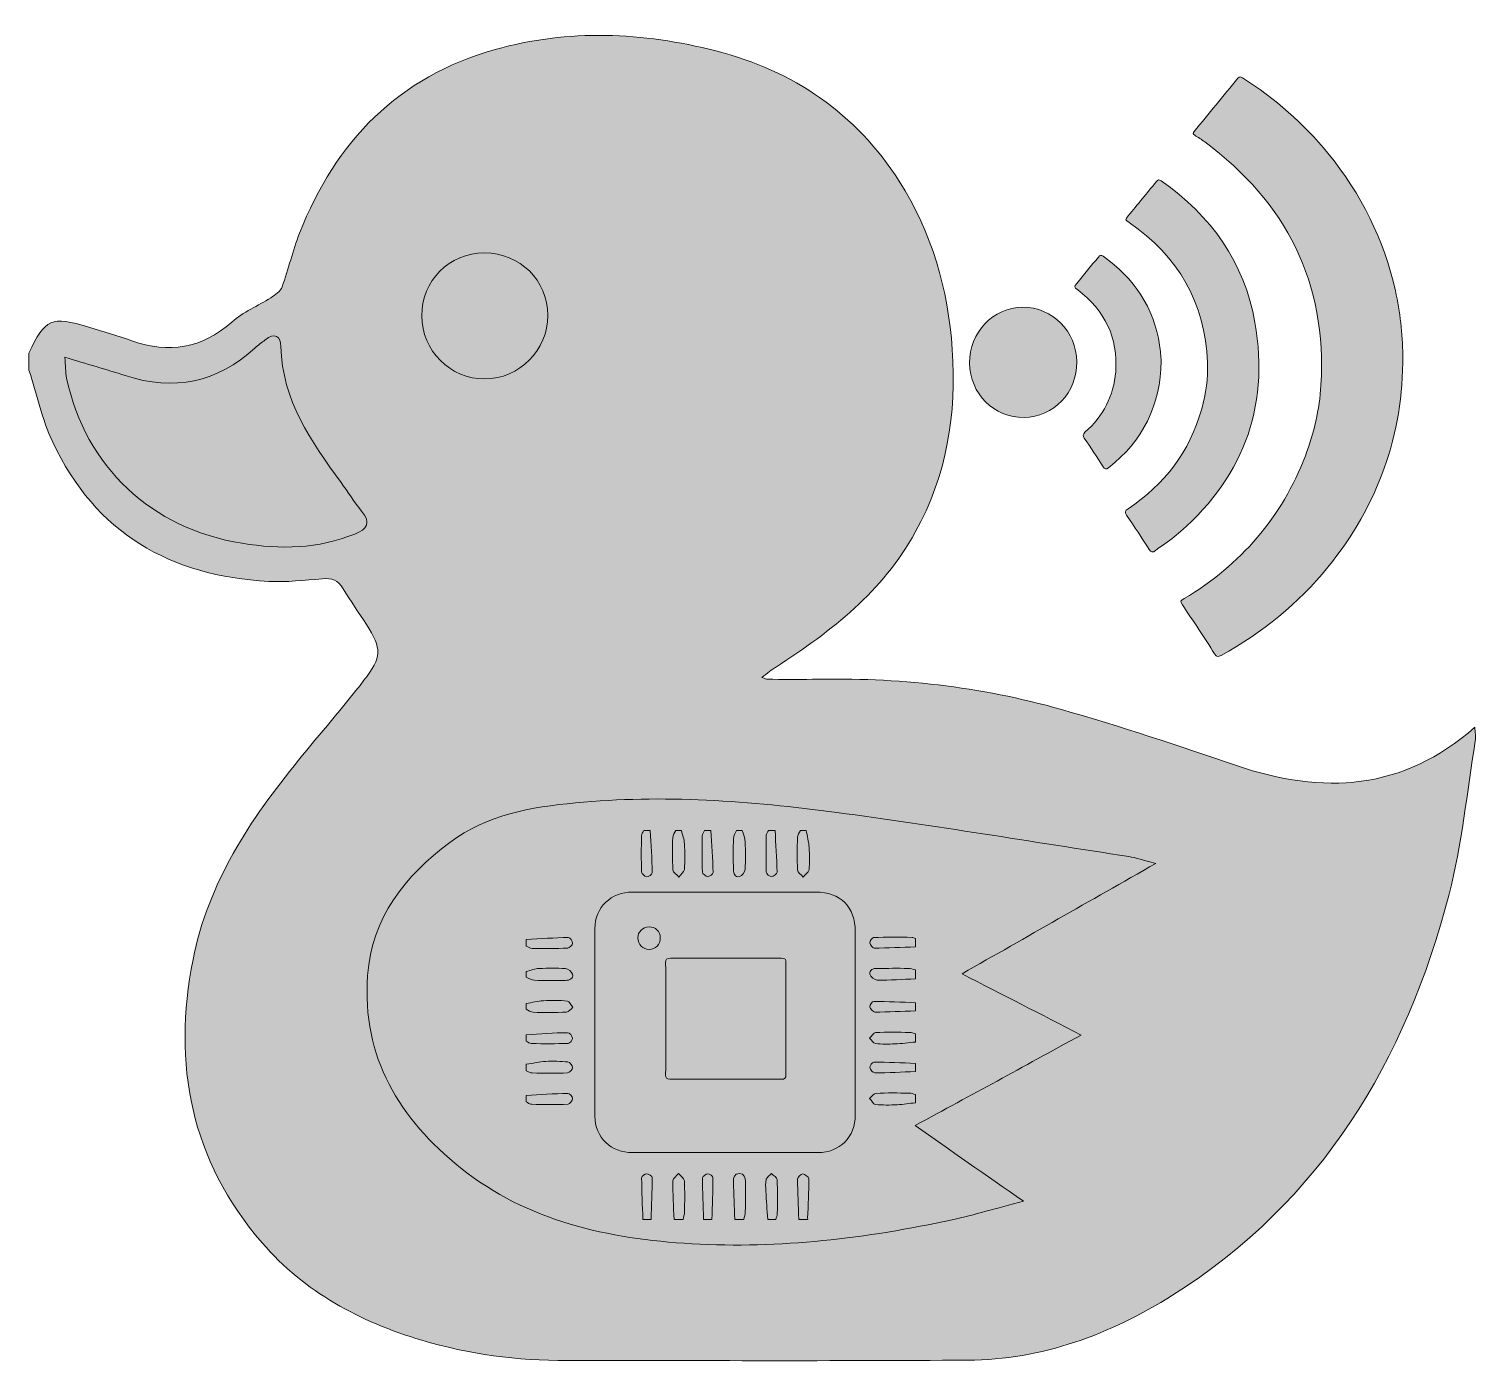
# Model space of a CAD drawing. Header units: millimetres. Extents: x 242 to 370, y -261 to -143.
import ezdxf

# ---------------------------------------------------------------- set-up
doc = ezdxf.new("R2010")
doc.units = ezdxf.units.MM
doc.header["$MEASUREMENT"] = 0
doc.layers.add('Layer 1', color=7, linetype='Continuous', lineweight=0)

# ---------------------------------------------------------------- blocks, each defined once
blk = doc.blocks.new('Block_1')
at = {"layer": 'Layer 1', "true_color": 0x000000, "transparency": 33554687}
h = blk.add_hatch(color=18, dxfattribs=at)
h.dxf.hatch_style = 2
edge = h.paths.add_edge_path()
edge.add_spline(control_points=[(297.13, -214.16), (297.2, -215.41), (297.28, -216.66), (297.3, -217.92), (297.31, -218.04), (296.97, -218.26), (296.8, -218.25), (296.64, -218.24), (296.37, -217.99), (296.36, -217.85), (296.33, -216.77), (296.34, -215.7), (296.35, -214.63), (296.36, -214.47), (296.48, -214.31), (296.55, -214.16), (296.74, -214.16), (296.94, -214.16), (297.13, -214.16)], knot_values=[0, 0, 0, 0, 1, 1, 1, 2, 2, 2, 3, 3, 3, 4, 4, 4, 5, 5, 5, 6, 6, 6, 6], degree=3, periodic=0)
h = blk.add_hatch(color=18, dxfattribs=at)
h.dxf.hatch_style = 2
edge = h.paths.add_edge_path()
edge.add_spline(control_points=[(299.88, -214.16), (299.98, -214.55), (300.13, -214.94), (300.15, -215.34), (300.19, -216.1), (300.2, -216.86), (300.14, -217.61), (300.12, -217.85), (299.82, -218.06), (299.65, -218.28), (299.47, -218.07), (299.14, -217.87), (299.13, -217.65), (299.07, -216.7), (299.08, -215.75), (299.11, -214.8), (299.12, -214.58), (299.29, -214.37), (299.38, -214.16), (299.55, -214.16), (299.72, -214.16), (299.88, -214.16)], knot_values=[0, 0, 0, 0, 1, 1, 1, 2, 2, 2, 3, 3, 3, 4, 4, 4, 5, 5, 5, 6, 6, 6, 7, 7, 7, 7], degree=3, periodic=0)
h = blk.add_hatch(color=18, dxfattribs=at)
h.dxf.hatch_style = 2
edge = h.paths.add_edge_path()
edge.add_spline(control_points=[(302.49, -214.16), (302.56, -215.4), (302.65, -216.64), (302.68, -217.88), (302.68, -218.01), (302.36, -218.26), (302.21, -218.25), (302.04, -218.23), (301.74, -217.99), (301.73, -217.84), (301.69, -216.77), (301.7, -215.7), (301.72, -214.63), (301.72, -214.47), (301.85, -214.31), (301.91, -214.16), (302.11, -214.16), (302.3, -214.16), (302.49, -214.16)], knot_values=[0, 0, 0, 0, 1, 1, 1, 2, 2, 2, 3, 3, 3, 4, 4, 4, 5, 5, 5, 6, 6, 6, 6], degree=3, periodic=0)
h = blk.add_hatch(color=18, dxfattribs=at)
h.dxf.hatch_style = 2
edge = h.paths.add_edge_path()
edge.add_spline(control_points=[(305.25, -214.16), (305.34, -214.5), (305.5, -214.85), (305.51, -215.2), (305.55, -216), (305.56, -216.81), (305.5, -217.61), (305.49, -217.85), (305.22, -218.2), (305.01, -218.24), (304.61, -218.34), (304.48, -217.97), (304.47, -217.62), (304.46, -216.7), (304.45, -215.79), (304.48, -214.87), (304.49, -214.63), (304.65, -214.39), (304.74, -214.16), (304.91, -214.16), (305.08, -214.16), (305.25, -214.16)], knot_values=[0, 0, 0, 0, 1, 1, 1, 2, 2, 2, 3, 3, 3, 4, 4, 4, 5, 5, 5, 6, 6, 6, 7, 7, 7, 7], degree=3, periodic=0)
h = blk.add_hatch(color=18, dxfattribs=at)
h.dxf.hatch_style = 2
edge = h.paths.add_edge_path()
edge.add_spline(control_points=[(308.15, -214.16), (308.22, -215.38), (308.3, -216.61), (308.33, -217.84), (308.33, -217.98), (308.02, -218.24), (307.85, -218.24), (307.69, -218.25), (307.38, -218), (307.38, -217.85), (307.34, -216.76), (307.35, -215.68), (307.37, -214.59), (307.37, -214.45), (307.5, -214.3), (307.57, -214.16), (307.76, -214.16), (307.96, -214.16), (308.15, -214.16)], knot_values=[0, 0, 0, 0, 1, 1, 1, 2, 2, 2, 3, 3, 3, 4, 4, 4, 5, 5, 5, 6, 6, 6, 6], degree=3, periodic=0)
h = blk.add_hatch(color=18, dxfattribs=at)
h.dxf.hatch_style = 2
edge = h.paths.add_edge_path()
edge.add_spline(control_points=[(310.9, -214.16), (310.99, -214.66), (311.13, -215.16), (311.16, -215.67), (311.2, -216.33), (311.22, -217), (311.15, -217.65), (311.12, -217.88), (310.8, -218.07), (310.62, -218.28), (310.45, -218.07), (310.15, -217.86), (310.14, -217.65), (310.09, -216.7), (310.1, -215.74), (310.13, -214.79), (310.14, -214.58), (310.3, -214.37), (310.4, -214.16), (310.57, -214.16), (310.74, -214.16), (310.9, -214.16)], knot_values=[0, 0, 0, 0, 1, 1, 1, 2, 2, 2, 3, 3, 3, 4, 4, 4, 5, 5, 5, 6, 6, 6, 7, 7, 7, 7], degree=3, periodic=0)
h = blk.add_hatch(color=18, dxfattribs=at)
h.dxf.hatch_style = 2
edge = h.paths.add_edge_path()
edge.add_spline(control_points=[(297.02, -222.68), (296.46, -222.68), (296.03, -223.11), (296.03, -223.66), (296.03, -224.22), (296.48, -224.68), (297.03, -224.68), (297.6, -224.67), (298.02, -224.23), (298.01, -223.65), (298.01, -223.09), (297.58, -222.68), (297.02, -222.68)], knot_values=[0, 0, 0, 0, 1, 1, 1, 2, 2, 2, 3, 3, 3, 4, 4, 4, 4], degree=3, periodic=0)
edge = h.paths.add_edge_path()
edge.add_spline(control_points=[(309.1, -230.79), (309.1, -229.14), (309.09, -227.49), (309.11, -225.83), (309.11, -225.54), (309.04, -225.44), (308.73, -225.45), (305.45, -225.46), (302.18, -225.46), (298.91, -225.45), (298.58, -225.44), (298.49, -225.53), (298.49, -225.86), (298.5, -229.16), (298.5, -232.46), (298.49, -235.75), (298.49, -236.05), (298.56, -236.14), (298.87, -236.14), (302.15, -236.13), (305.44, -236.13), (308.72, -236.14), (309.02, -236.14), (309.11, -236.06), (309.11, -235.76), (309.09, -234.1), (309.1, -232.45), (309.1, -230.79)], knot_values=[0, 0, 0, 0, 1, 1, 1, 2, 2, 2, 3, 3, 3, 4, 4, 4, 5, 5, 5, 6, 6, 6, 7, 7, 7, 8, 8, 8, 9, 9, 9, 9], degree=3, periodic=0)
edge = h.paths.add_edge_path()
edge.add_spline(control_points=[(315.24, -231.08), (315.24, -233.83), (315.24, -236.57), (315.24, -239.31), (315.24, -241.23), (313.85, -242.63), (311.94, -242.63), (306.48, -242.63), (301.02, -242.63), (295.56, -242.63), (293.67, -242.63), (292.25, -241.29), (292.24, -239.4), (292.22, -233.88), (292.22, -228.36), (292.24, -222.84), (292.25, -220.94), (293.67, -219.61), (295.56, -219.61), (300.95, -219.61), (306.34, -219.61), (311.72, -219.61), (313.93, -219.61), (315.24, -220.91), (315.24, -223.11), (315.24, -225.77), (315.24, -228.43), (315.24, -231.08)], knot_values=[0, 0, 0, 0, 1, 1, 1, 2, 2, 2, 3, 3, 3, 4, 4, 4, 5, 5, 5, 6, 6, 6, 7, 7, 7, 8, 8, 8, 9, 9, 9, 9], degree=3, periodic=0)
h = blk.add_hatch(color=18, dxfattribs=at)
h.dxf.hatch_style = 2
edge = h.paths.add_edge_path()
edge.add_spline(control_points=[(286.18, -223.8), (287.42, -223.73), (288.67, -223.65), (289.91, -223.62), (290.04, -223.62), (290.28, -223.95), (290.27, -224.12), (290.26, -224.28), (290, -224.56), (289.84, -224.56), (288.79, -224.6), (287.74, -224.59), (286.69, -224.58), (286.52, -224.57), (286.35, -224.45), (286.18, -224.38), (286.18, -224.18), (286.18, -223.99), (286.18, -223.8)], knot_values=[0, 0, 0, 0, 1, 1, 1, 2, 2, 2, 3, 3, 3, 4, 4, 4, 5, 5, 5, 6, 6, 6, 6], degree=3, periodic=0)
h = blk.add_hatch(color=18, dxfattribs=at)
h.dxf.hatch_style = 2
edge = h.paths.add_edge_path()
edge.add_spline(control_points=[(320.55, -224.45), (319.33, -224.49), (318.11, -224.55), (316.89, -224.56), (316.76, -224.56), (316.54, -224.26), (316.53, -224.08), (316.51, -223.93), (316.73, -223.62), (316.85, -223.62), (317.99, -223.59), (319.12, -223.6), (320.25, -223.61), (320.35, -223.61), (320.45, -223.69), (320.55, -223.72), (320.55, -223.97), (320.55, -224.21), (320.55, -224.45)], knot_values=[0, 0, 0, 0, 1, 1, 1, 2, 2, 2, 3, 3, 3, 4, 4, 4, 5, 5, 5, 6, 6, 6, 6], degree=3, periodic=0)
h = blk.add_hatch(color=18, dxfattribs=at)
h.dxf.hatch_style = 2
edge = h.paths.add_edge_path()
edge.add_spline(control_points=[(286.18, -226.62), (286.57, -226.53), (286.94, -226.38), (287.33, -226.36), (288.1, -226.32), (288.87, -226.31), (289.64, -226.37), (289.87, -226.39), (290.23, -226.66), (290.27, -226.87), (290.36, -227.27), (290, -227.4), (289.64, -227.41), (288.73, -227.41), (287.81, -227.43), (286.9, -227.4), (286.66, -227.39), (286.42, -227.22), (286.18, -227.13), (286.18, -226.96), (286.18, -226.79), (286.18, -226.62)], knot_values=[0, 0, 0, 0, 1, 1, 1, 2, 2, 2, 3, 3, 3, 4, 4, 4, 5, 5, 5, 6, 6, 6, 7, 7, 7, 7], degree=3, periodic=0)
h = blk.add_hatch(color=18, dxfattribs=at)
h.dxf.hatch_style = 2
edge = h.paths.add_edge_path()
edge.add_spline(control_points=[(320.55, -227.28), (319.42, -227.32), (318.3, -227.4), (317.18, -227.38), (316.95, -227.38), (316.57, -227.08), (316.53, -226.87), (316.45, -226.47), (316.81, -226.35), (317.17, -226.35), (318.08, -226.35), (318.98, -226.34), (319.89, -226.35), (320.11, -226.36), (320.33, -226.44), (320.55, -226.48), (320.55, -226.75), (320.55, -227.01), (320.55, -227.28)], knot_values=[0, 0, 0, 0, 1, 1, 1, 2, 2, 2, 3, 3, 3, 4, 4, 4, 5, 5, 5, 6, 6, 6, 6], degree=3, periodic=0)
h = blk.add_hatch(color=18, dxfattribs=at)
h.dxf.hatch_style = 2
edge = h.paths.add_edge_path()
edge.add_spline(control_points=[(286.18, -229.45), (286.69, -229.37), (287.19, -229.23), (287.7, -229.21), (288.4, -229.17), (289.12, -229.17), (289.82, -229.24), (290, -229.26), (290.14, -229.6), (290.3, -229.78), (290.12, -229.94), (289.94, -230.21), (289.74, -230.22), (288.76, -230.26), (287.77, -230.25), (286.78, -230.23), (286.58, -230.22), (286.38, -230.05), (286.18, -229.96), (286.18, -229.79), (286.18, -229.62), (286.18, -229.45)], knot_values=[0, 0, 0, 0, 1, 1, 1, 2, 2, 2, 3, 3, 3, 4, 4, 4, 5, 5, 5, 6, 6, 6, 7, 7, 7, 7], degree=3, periodic=0)
h = blk.add_hatch(color=18, dxfattribs=at)
h.dxf.hatch_style = 2
edge = h.paths.add_edge_path()
edge.add_spline(control_points=[(320.55, -230.1), (319.35, -230.15), (318.15, -230.21), (316.96, -230.21), (316.81, -230.21), (316.56, -229.93), (316.53, -229.75), (316.51, -229.6), (316.74, -229.26), (316.86, -229.27), (318.09, -229.27), (319.32, -229.33), (320.55, -229.38), (320.55, -229.62), (320.55, -229.86), (320.55, -230.1)], knot_values=[0, 0, 0, 0, 1, 1, 1, 2, 2, 2, 3, 3, 3, 4, 4, 4, 5, 5, 5, 5], degree=3, periodic=0)
h = blk.add_hatch(color=18, dxfattribs=at)
h.dxf.hatch_style = 2
edge = h.paths.add_edge_path()
edge.add_spline(control_points=[(286.18, -232.21), (287.4, -232.14), (288.62, -232.05), (289.83, -232.03), (289.99, -232.02), (290.25, -232.33), (290.27, -232.51), (290.29, -232.66), (290.02, -232.98), (289.87, -232.98), (288.8, -233.02), (287.73, -233.01), (286.65, -232.99), (286.5, -232.99), (286.34, -232.86), (286.18, -232.79), (286.18, -232.59), (286.18, -232.4), (286.18, -232.21)], knot_values=[0, 0, 0, 0, 1, 1, 1, 2, 2, 2, 3, 3, 3, 4, 4, 4, 5, 5, 5, 6, 6, 6, 6], degree=3, periodic=0)
h = blk.add_hatch(color=18, dxfattribs=at)
h.dxf.hatch_style = 2
edge = h.paths.add_edge_path()
edge.add_spline(control_points=[(320.55, -232.86), (319.94, -232.92), (319.34, -233), (318.74, -233.02), (318.16, -233.05), (317.58, -233.06), (317.01, -232.99), (316.82, -232.97), (316.67, -232.68), (316.5, -232.52), (316.68, -232.34), (316.85, -232.03), (317.03, -232.02), (318.03, -231.97), (319.03, -231.99), (320.03, -232.01), (320.21, -232.01), (320.38, -232.09), (320.55, -232.13), (320.55, -232.38), (320.55, -232.62), (320.55, -232.86)], knot_values=[0, 0, 0, 0, 1, 1, 1, 2, 2, 2, 3, 3, 3, 4, 4, 4, 5, 5, 5, 6, 6, 6, 7, 7, 7, 7], degree=3, periodic=0)
h = blk.add_hatch(color=18, dxfattribs=at)
h.dxf.hatch_style = 2
edge = h.paths.add_edge_path()
edge.add_spline(control_points=[(286.18, -234.82), (286.76, -234.73), (287.33, -234.61), (287.91, -234.57), (288.56, -234.54), (289.22, -234.55), (289.86, -234.62), (290.02, -234.63), (290.28, -234.95), (290.27, -235.11), (290.26, -235.28), (289.99, -235.57), (289.82, -235.58), (288.78, -235.62), (287.75, -235.61), (286.71, -235.59), (286.54, -235.59), (286.36, -235.47), (286.18, -235.4), (286.18, -235.2), (286.18, -235.01), (286.18, -234.82)], knot_values=[0, 0, 0, 0, 1, 1, 1, 2, 2, 2, 3, 3, 3, 4, 4, 4, 5, 5, 5, 6, 6, 6, 7, 7, 7, 7], degree=3, periodic=0)
h = blk.add_hatch(color=18, dxfattribs=at)
h.dxf.hatch_style = 2
edge = h.paths.add_edge_path()
edge.add_spline(control_points=[(320.55, -235.47), (319.35, -235.51), (318.15, -235.57), (316.96, -235.58), (316.8, -235.58), (316.56, -235.3), (316.53, -235.12), (316.5, -234.97), (316.74, -234.63), (316.86, -234.63), (318.09, -234.64), (319.32, -234.7), (320.55, -234.74), (320.55, -234.99), (320.55, -235.23), (320.55, -235.47)], knot_values=[0, 0, 0, 0, 1, 1, 1, 2, 2, 2, 3, 3, 3, 4, 4, 4, 5, 5, 5, 5], degree=3, periodic=0)
h = blk.add_hatch(color=18, dxfattribs=at)
h.dxf.hatch_style = 2
edge = h.paths.add_edge_path()
edge.add_spline(control_points=[(286.18, -237.57), (287.4, -237.5), (288.62, -237.42), (289.84, -237.39), (289.99, -237.39), (290.27, -237.68), (290.27, -237.84), (290.27, -238.02), (290.02, -238.34), (289.87, -238.35), (288.8, -238.39), (287.73, -238.38), (286.66, -238.36), (286.5, -238.36), (286.34, -238.22), (286.18, -238.15), (286.18, -237.96), (286.18, -237.76), (286.18, -237.57)], knot_values=[0, 0, 0, 0, 1, 1, 1, 2, 2, 2, 3, 3, 3, 4, 4, 4, 5, 5, 5, 6, 6, 6, 6], degree=3, periodic=0)
h = blk.add_hatch(color=18, dxfattribs=at)
h.dxf.hatch_style = 2
edge = h.paths.add_edge_path()
edge.add_spline(control_points=[(320.55, -238.22), (320.02, -238.28), (319.49, -238.38), (318.95, -238.4), (318.3, -238.43), (317.65, -238.44), (317, -238.37), (316.82, -238.35), (316.67, -238.03), (316.5, -237.85), (316.69, -237.69), (316.87, -237.4), (317.07, -237.39), (318.04, -237.34), (319.02, -237.36), (320, -237.37), (320.18, -237.37), (320.36, -237.45), (320.55, -237.5), (320.55, -237.74), (320.55, -237.98), (320.55, -238.22)], knot_values=[0, 0, 0, 0, 1, 1, 1, 2, 2, 2, 3, 3, 3, 4, 4, 4, 5, 5, 5, 6, 6, 6, 7, 7, 7, 7], degree=3, periodic=0)
h = blk.add_hatch(color=18, dxfattribs=at)
h.dxf.hatch_style = 2
edge = h.paths.add_edge_path()
edge.add_spline(control_points=[(296.48, -248.52), (296.43, -247.3), (296.38, -246.08), (296.37, -244.86), (296.37, -244.73), (296.65, -244.5), (296.8, -244.5), (296.98, -244.5), (297.31, -244.71), (297.31, -244.83), (297.3, -246.06), (297.24, -247.29), (297.2, -248.52), (296.96, -248.52), (296.72, -248.52), (296.48, -248.52)], knot_values=[0, 0, 0, 0, 1, 1, 1, 2, 2, 2, 3, 3, 3, 4, 4, 4, 5, 5, 5, 5], degree=3, periodic=0)
h = blk.add_hatch(color=18, dxfattribs=at)
h.dxf.hatch_style = 2
edge = h.paths.add_edge_path()
edge.add_spline(control_points=[(299.23, -248.52), (299.19, -247.38), (299.12, -246.25), (299.13, -245.11), (299.13, -244.9), (299.46, -244.68), (299.63, -244.47), (299.81, -244.68), (300.12, -244.89), (300.14, -245.11), (300.19, -246.04), (300.17, -246.97), (300.16, -247.89), (300.15, -248.1), (300.07, -248.31), (300.03, -248.52), (299.76, -248.52), (299.5, -248.52), (299.23, -248.52)], knot_values=[0, 0, 0, 0, 1, 1, 1, 2, 2, 2, 3, 3, 3, 4, 4, 4, 5, 5, 5, 6, 6, 6, 6], degree=3, periodic=0)
h = blk.add_hatch(color=18, dxfattribs=at)
h.dxf.hatch_style = 2
edge = h.paths.add_edge_path()
edge.add_spline(control_points=[(301.84, -248.52), (301.8, -247.3), (301.74, -246.08), (301.74, -244.86), (301.74, -244.73), (302.04, -244.51), (302.21, -244.5), (302.36, -244.49), (302.67, -244.71), (302.67, -244.83), (302.67, -246.06), (302.61, -247.29), (302.57, -248.52), (302.33, -248.52), (302.08, -248.52), (301.84, -248.52)], knot_values=[0, 0, 0, 0, 1, 1, 1, 2, 2, 2, 3, 3, 3, 4, 4, 4, 5, 5, 5, 5], degree=3, periodic=0)
h = blk.add_hatch(color=18, dxfattribs=at)
h.dxf.hatch_style = 2
edge = h.paths.add_edge_path()
edge.add_spline(control_points=[(304.6, -248.52), (304.55, -247.41), (304.5, -246.3), (304.47, -245.19), (304.46, -244.83), (304.55, -244.48), (305, -244.48), (305.46, -244.48), (305.53, -244.82), (305.53, -245.18), (305.53, -246.06), (305.54, -246.94), (305.52, -247.82), (305.52, -248.06), (305.44, -248.29), (305.39, -248.52), (305.13, -248.52), (304.86, -248.52), (304.6, -248.52)], knot_values=[0, 0, 0, 0, 1, 1, 1, 2, 2, 2, 3, 3, 3, 4, 4, 4, 5, 5, 5, 6, 6, 6, 6], degree=3, periodic=0)
h = blk.add_hatch(color=18, dxfattribs=at)
h.dxf.hatch_style = 2
edge = h.paths.add_edge_path()
edge.add_spline(control_points=[(307.5, -248.52), (307.44, -247.69), (307.38, -246.86), (307.34, -246.02), (307.32, -245.67), (307.29, -245.31), (307.37, -244.98), (307.42, -244.78), (307.68, -244.64), (307.85, -244.47), (308.02, -244.65), (308.33, -244.82), (308.33, -245.01), (308.38, -246.01), (308.36, -247.01), (308.35, -248.01), (308.35, -248.18), (308.27, -248.35), (308.22, -248.52), (307.98, -248.52), (307.74, -248.52), (307.5, -248.52)], knot_values=[0, 0, 0, 0, 1, 1, 1, 2, 2, 2, 3, 3, 3, 4, 4, 4, 5, 5, 5, 6, 6, 6, 7, 7, 7, 7], degree=3, periodic=0)
h = blk.add_hatch(color=18, dxfattribs=at)
h.dxf.hatch_style = 2
edge = h.paths.add_edge_path()
edge.add_spline(control_points=[(310.25, -248.52), (310.21, -247.34), (310.15, -246.15), (310.14, -244.97), (310.14, -244.8), (310.45, -244.5), (310.6, -244.51), (310.79, -244.51), (311.12, -244.78), (311.13, -244.93), (311.13, -246.09), (311.07, -247.25), (311.03, -248.41), (311.03, -248.45), (311.04, -248.48), (311.05, -248.52), (310.78, -248.52), (310.52, -248.52), (310.25, -248.52)], knot_values=[0, 0, 0, 0, 1, 1, 1, 2, 2, 2, 3, 3, 3, 4, 4, 4, 5, 5, 5, 6, 6, 6, 6], degree=3, periodic=0)
at = {"layer": 'Layer 1'}
for points, knots in [([(297.13, -214.16), (297.2, -215.41), (297.28, -216.66), (297.3, -217.92), (297.31, -218.04), (296.97, -218.26), (296.8, -218.25), (296.64, -218.24), (296.37, -217.99), (296.36, -217.85), (296.33, -216.77), (296.34, -215.7), (296.35, -214.63), (296.36, -214.47), (296.48, -214.31), (296.55, -214.16), (296.74, -214.16), (296.94, -214.16), (297.13, -214.16)], [0, 0, 0, 0, 1, 1, 1, 2, 2, 2, 3, 3, 3, 4, 4, 4, 5, 5, 5, 6, 6, 6, 6]), ([(299.88, -214.16), (299.98, -214.55), (300.13, -214.94), (300.15, -215.34), (300.19, -216.1), (300.2, -216.86), (300.14, -217.61), (300.12, -217.85), (299.82, -218.06), (299.65, -218.28), (299.47, -218.07), (299.14, -217.87), (299.13, -217.65), (299.07, -216.7), (299.08, -215.75), (299.11, -214.8), (299.12, -214.58), (299.29, -214.37), (299.38, -214.16), (299.55, -214.16), (299.72, -214.16), (299.88, -214.16)], [0, 0, 0, 0, 1, 1, 1, 2, 2, 2, 3, 3, 3, 4, 4, 4, 5, 5, 5, 6, 6, 6, 7, 7, 7, 7]), ([(302.49, -214.16), (302.56, -215.4), (302.65, -216.64), (302.68, -217.88), (302.68, -218.01), (302.36, -218.26), (302.21, -218.25), (302.04, -218.23), (301.74, -217.99), (301.73, -217.84), (301.69, -216.77), (301.7, -215.7), (301.72, -214.63), (301.72, -214.47), (301.85, -214.31), (301.91, -214.16), (302.11, -214.16), (302.3, -214.16), (302.49, -214.16)], [0, 0, 0, 0, 1, 1, 1, 2, 2, 2, 3, 3, 3, 4, 4, 4, 5, 5, 5, 6, 6, 6, 6]), ([(305.25, -214.16), (305.34, -214.5), (305.5, -214.85), (305.51, -215.2), (305.55, -216), (305.56, -216.81), (305.5, -217.61), (305.49, -217.85), (305.22, -218.2), (305.01, -218.24), (304.61, -218.34), (304.48, -217.97), (304.47, -217.62), (304.46, -216.7), (304.45, -215.79), (304.48, -214.87), (304.49, -214.63), (304.65, -214.39), (304.74, -214.16), (304.91, -214.16), (305.08, -214.16), (305.25, -214.16)], [0, 0, 0, 0, 1, 1, 1, 2, 2, 2, 3, 3, 3, 4, 4, 4, 5, 5, 5, 6, 6, 6, 7, 7, 7, 7]), ([(308.15, -214.16), (308.22, -215.38), (308.3, -216.61), (308.33, -217.84), (308.33, -217.98), (308.02, -218.24), (307.85, -218.24), (307.69, -218.25), (307.38, -218), (307.38, -217.85), (307.34, -216.76), (307.35, -215.68), (307.37, -214.59), (307.37, -214.45), (307.5, -214.3), (307.57, -214.16), (307.76, -214.16), (307.96, -214.16), (308.15, -214.16)], [0, 0, 0, 0, 1, 1, 1, 2, 2, 2, 3, 3, 3, 4, 4, 4, 5, 5, 5, 6, 6, 6, 6]), ([(310.9, -214.16), (310.99, -214.66), (311.13, -215.16), (311.16, -215.67), (311.2, -216.33), (311.22, -217), (311.15, -217.65), (311.12, -217.88), (310.8, -218.07), (310.62, -218.28), (310.45, -218.07), (310.15, -217.86), (310.14, -217.65), (310.09, -216.7), (310.1, -215.74), (310.13, -214.79), (310.14, -214.58), (310.3, -214.37), (310.4, -214.16), (310.57, -214.16), (310.74, -214.16), (310.9, -214.16)], [0, 0, 0, 0, 1, 1, 1, 2, 2, 2, 3, 3, 3, 4, 4, 4, 5, 5, 5, 6, 6, 6, 7, 7, 7, 7]), ([(315.24, -231.08), (315.24, -233.83), (315.24, -236.57), (315.24, -239.31), (315.24, -241.23), (313.85, -242.63), (311.94, -242.63), (306.48, -242.63), (301.02, -242.63), (295.56, -242.63), (293.67, -242.63), (292.25, -241.29), (292.24, -239.4), (292.22, -233.88), (292.22, -228.36), (292.24, -222.84), (292.25, -220.94), (293.67, -219.61), (295.56, -219.61), (300.95, -219.61), (306.34, -219.61), (311.72, -219.61), (313.93, -219.61), (315.24, -220.91), (315.24, -223.11), (315.24, -225.77), (315.24, -228.43), (315.24, -231.08)], [0, 0, 0, 0, 1, 1, 1, 2, 2, 2, 3, 3, 3, 4, 4, 4, 5, 5, 5, 6, 6, 6, 7, 7, 7, 8, 8, 8, 9, 9, 9, 9]), ([(286.18, -223.8), (287.42, -223.73), (288.67, -223.65), (289.91, -223.62), (290.04, -223.62), (290.28, -223.95), (290.27, -224.12), (290.26, -224.28), (290, -224.56), (289.84, -224.56), (288.79, -224.6), (287.74, -224.59), (286.69, -224.58), (286.52, -224.57), (286.35, -224.45), (286.18, -224.38), (286.18, -224.18), (286.18, -223.99), (286.18, -223.8)], [0, 0, 0, 0, 1, 1, 1, 2, 2, 2, 3, 3, 3, 4, 4, 4, 5, 5, 5, 6, 6, 6, 6]), ([(297.02, -222.68), (296.46, -222.68), (296.03, -223.11), (296.03, -223.66), (296.03, -224.22), (296.48, -224.68), (297.03, -224.68), (297.6, -224.67), (298.02, -224.23), (298.01, -223.65), (298.01, -223.09), (297.58, -222.68), (297.02, -222.68)], [0, 0, 0, 0, 1, 1, 1, 2, 2, 2, 3, 3, 3, 4, 4, 4, 4]), ([(320.55, -224.45), (319.33, -224.49), (318.11, -224.55), (316.89, -224.56), (316.76, -224.56), (316.54, -224.26), (316.53, -224.08), (316.51, -223.93), (316.73, -223.62), (316.85, -223.62), (317.99, -223.59), (319.12, -223.6), (320.25, -223.61), (320.35, -223.61), (320.45, -223.69), (320.55, -223.72), (320.55, -223.97), (320.55, -224.21), (320.55, -224.45)], [0, 0, 0, 0, 1, 1, 1, 2, 2, 2, 3, 3, 3, 4, 4, 4, 5, 5, 5, 6, 6, 6, 6]), ([(309.1, -230.79), (309.1, -229.14), (309.09, -227.49), (309.11, -225.83), (309.11, -225.54), (309.04, -225.44), (308.73, -225.45), (305.45, -225.46), (302.18, -225.46), (298.91, -225.45), (298.58, -225.44), (298.49, -225.53), (298.49, -225.86), (298.5, -229.16), (298.5, -232.46), (298.49, -235.75), (298.49, -236.05), (298.56, -236.14), (298.87, -236.14), (302.15, -236.13), (305.44, -236.13), (308.72, -236.14), (309.02, -236.14), (309.11, -236.06), (309.11, -235.76), (309.09, -234.1), (309.1, -232.45), (309.1, -230.79)], [0, 0, 0, 0, 1, 1, 1, 2, 2, 2, 3, 3, 3, 4, 4, 4, 5, 5, 5, 6, 6, 6, 7, 7, 7, 8, 8, 8, 9, 9, 9, 9]), ([(286.18, -226.62), (286.57, -226.53), (286.94, -226.38), (287.33, -226.36), (288.1, -226.32), (288.87, -226.31), (289.64, -226.37), (289.87, -226.39), (290.23, -226.66), (290.27, -226.87), (290.36, -227.27), (290, -227.4), (289.64, -227.41), (288.73, -227.41), (287.81, -227.43), (286.9, -227.4), (286.66, -227.39), (286.42, -227.22), (286.18, -227.13), (286.18, -226.96), (286.18, -226.79), (286.18, -226.62)], [0, 0, 0, 0, 1, 1, 1, 2, 2, 2, 3, 3, 3, 4, 4, 4, 5, 5, 5, 6, 6, 6, 7, 7, 7, 7]), ([(320.55, -227.28), (319.42, -227.32), (318.3, -227.4), (317.18, -227.38), (316.95, -227.38), (316.57, -227.08), (316.53, -226.87), (316.45, -226.47), (316.81, -226.35), (317.17, -226.35), (318.08, -226.35), (318.98, -226.34), (319.89, -226.35), (320.11, -226.36), (320.33, -226.44), (320.55, -226.48), (320.55, -226.75), (320.55, -227.01), (320.55, -227.28)], [0, 0, 0, 0, 1, 1, 1, 2, 2, 2, 3, 3, 3, 4, 4, 4, 5, 5, 5, 6, 6, 6, 6]), ([(286.18, -229.45), (286.69, -229.37), (287.19, -229.23), (287.7, -229.21), (288.4, -229.17), (289.12, -229.17), (289.82, -229.24), (290, -229.26), (290.14, -229.6), (290.3, -229.78), (290.12, -229.94), (289.94, -230.21), (289.74, -230.22), (288.76, -230.26), (287.77, -230.25), (286.78, -230.23), (286.58, -230.22), (286.38, -230.05), (286.18, -229.96), (286.18, -229.79), (286.18, -229.62), (286.18, -229.45)], [0, 0, 0, 0, 1, 1, 1, 2, 2, 2, 3, 3, 3, 4, 4, 4, 5, 5, 5, 6, 6, 6, 7, 7, 7, 7]), ([(320.55, -230.1), (319.35, -230.15), (318.15, -230.21), (316.96, -230.21), (316.81, -230.21), (316.56, -229.93), (316.53, -229.75), (316.51, -229.6), (316.74, -229.26), (316.86, -229.27), (318.09, -229.27), (319.32, -229.33), (320.55, -229.38), (320.55, -229.62), (320.55, -229.86), (320.55, -230.1)], [0, 0, 0, 0, 1, 1, 1, 2, 2, 2, 3, 3, 3, 4, 4, 4, 5, 5, 5, 5]), ([(286.18, -232.21), (287.4, -232.14), (288.62, -232.05), (289.83, -232.03), (289.99, -232.02), (290.25, -232.33), (290.27, -232.51), (290.29, -232.66), (290.02, -232.98), (289.87, -232.98), (288.8, -233.02), (287.73, -233.01), (286.65, -232.99), (286.5, -232.99), (286.34, -232.86), (286.18, -232.79), (286.18, -232.59), (286.18, -232.4), (286.18, -232.21)], [0, 0, 0, 0, 1, 1, 1, 2, 2, 2, 3, 3, 3, 4, 4, 4, 5, 5, 5, 6, 6, 6, 6]), ([(320.55, -232.86), (319.94, -232.92), (319.34, -233), (318.74, -233.02), (318.16, -233.05), (317.58, -233.06), (317.01, -232.99), (316.82, -232.97), (316.67, -232.68), (316.5, -232.52), (316.68, -232.34), (316.85, -232.03), (317.03, -232.02), (318.03, -231.97), (319.03, -231.99), (320.03, -232.01), (320.21, -232.01), (320.38, -232.09), (320.55, -232.13), (320.55, -232.38), (320.55, -232.62), (320.55, -232.86)], [0, 0, 0, 0, 1, 1, 1, 2, 2, 2, 3, 3, 3, 4, 4, 4, 5, 5, 5, 6, 6, 6, 7, 7, 7, 7]), ([(286.18, -234.82), (286.76, -234.73), (287.33, -234.61), (287.91, -234.57), (288.56, -234.54), (289.22, -234.55), (289.86, -234.62), (290.02, -234.63), (290.28, -234.95), (290.27, -235.11), (290.26, -235.28), (289.99, -235.57), (289.82, -235.58), (288.78, -235.62), (287.75, -235.61), (286.71, -235.59), (286.54, -235.59), (286.36, -235.47), (286.18, -235.4), (286.18, -235.2), (286.18, -235.01), (286.18, -234.82)], [0, 0, 0, 0, 1, 1, 1, 2, 2, 2, 3, 3, 3, 4, 4, 4, 5, 5, 5, 6, 6, 6, 7, 7, 7, 7]), ([(320.55, -235.47), (319.35, -235.51), (318.15, -235.57), (316.96, -235.58), (316.8, -235.58), (316.56, -235.3), (316.53, -235.12), (316.5, -234.97), (316.74, -234.63), (316.86, -234.63), (318.09, -234.64), (319.32, -234.7), (320.55, -234.74), (320.55, -234.99), (320.55, -235.23), (320.55, -235.47)], [0, 0, 0, 0, 1, 1, 1, 2, 2, 2, 3, 3, 3, 4, 4, 4, 5, 5, 5, 5]), ([(286.18, -237.57), (287.4, -237.5), (288.62, -237.42), (289.84, -237.39), (289.99, -237.39), (290.27, -237.68), (290.27, -237.84), (290.27, -238.02), (290.02, -238.34), (289.87, -238.35), (288.8, -238.39), (287.73, -238.38), (286.66, -238.36), (286.5, -238.36), (286.34, -238.22), (286.18, -238.15), (286.18, -237.96), (286.18, -237.76), (286.18, -237.57)], [0, 0, 0, 0, 1, 1, 1, 2, 2, 2, 3, 3, 3, 4, 4, 4, 5, 5, 5, 6, 6, 6, 6]), ([(320.55, -238.22), (320.02, -238.28), (319.49, -238.38), (318.95, -238.4), (318.3, -238.43), (317.65, -238.44), (317, -238.37), (316.82, -238.35), (316.67, -238.03), (316.5, -237.85), (316.69, -237.69), (316.87, -237.4), (317.07, -237.39), (318.04, -237.34), (319.02, -237.36), (320, -237.37), (320.18, -237.37), (320.36, -237.45), (320.55, -237.5), (320.55, -237.74), (320.55, -237.98), (320.55, -238.22)], [0, 0, 0, 0, 1, 1, 1, 2, 2, 2, 3, 3, 3, 4, 4, 4, 5, 5, 5, 6, 6, 6, 7, 7, 7, 7]), ([(296.48, -248.52), (296.43, -247.3), (296.38, -246.08), (296.37, -244.86), (296.37, -244.73), (296.65, -244.5), (296.8, -244.5), (296.98, -244.5), (297.31, -244.71), (297.31, -244.83), (297.3, -246.06), (297.24, -247.29), (297.2, -248.52), (296.96, -248.52), (296.72, -248.52), (296.48, -248.52)], [0, 0, 0, 0, 1, 1, 1, 2, 2, 2, 3, 3, 3, 4, 4, 4, 5, 5, 5, 5]), ([(299.23, -248.52), (299.19, -247.38), (299.12, -246.25), (299.13, -245.11), (299.13, -244.9), (299.46, -244.68), (299.63, -244.47), (299.81, -244.68), (300.12, -244.89), (300.14, -245.11), (300.19, -246.04), (300.17, -246.97), (300.16, -247.89), (300.15, -248.1), (300.07, -248.31), (300.03, -248.52), (299.76, -248.52), (299.5, -248.52), (299.23, -248.52)], [0, 0, 0, 0, 1, 1, 1, 2, 2, 2, 3, 3, 3, 4, 4, 4, 5, 5, 5, 6, 6, 6, 6]), ([(301.84, -248.52), (301.8, -247.3), (301.74, -246.08), (301.74, -244.86), (301.74, -244.73), (302.04, -244.51), (302.21, -244.5), (302.36, -244.49), (302.67, -244.71), (302.67, -244.83), (302.67, -246.06), (302.61, -247.29), (302.57, -248.52), (302.33, -248.52), (302.08, -248.52), (301.84, -248.52)], [0, 0, 0, 0, 1, 1, 1, 2, 2, 2, 3, 3, 3, 4, 4, 4, 5, 5, 5, 5]), ([(304.6, -248.52), (304.55, -247.41), (304.5, -246.3), (304.47, -245.19), (304.46, -244.83), (304.55, -244.48), (305, -244.48), (305.46, -244.48), (305.53, -244.82), (305.53, -245.18), (305.53, -246.06), (305.54, -246.94), (305.52, -247.82), (305.52, -248.06), (305.44, -248.29), (305.39, -248.52), (305.13, -248.52), (304.86, -248.52), (304.6, -248.52)], [0, 0, 0, 0, 1, 1, 1, 2, 2, 2, 3, 3, 3, 4, 4, 4, 5, 5, 5, 6, 6, 6, 6]), ([(307.5, -248.52), (307.44, -247.69), (307.38, -246.86), (307.34, -246.02), (307.32, -245.67), (307.29, -245.31), (307.37, -244.98), (307.42, -244.78), (307.68, -244.64), (307.85, -244.47), (308.02, -244.65), (308.33, -244.82), (308.33, -245.01), (308.38, -246.01), (308.36, -247.01), (308.35, -248.01), (308.35, -248.18), (308.27, -248.35), (308.22, -248.52), (307.98, -248.52), (307.74, -248.52), (307.5, -248.52)], [0, 0, 0, 0, 1, 1, 1, 2, 2, 2, 3, 3, 3, 4, 4, 4, 5, 5, 5, 6, 6, 6, 7, 7, 7, 7]), ([(310.25, -248.52), (310.21, -247.34), (310.15, -246.15), (310.14, -244.97), (310.14, -244.8), (310.45, -244.5), (310.6, -244.51), (310.79, -244.51), (311.12, -244.78), (311.13, -244.93), (311.13, -246.09), (311.07, -247.25), (311.03, -248.41), (311.03, -248.45), (311.04, -248.48), (311.05, -248.52), (310.78, -248.52), (310.52, -248.52), (310.25, -248.52)], [0, 0, 0, 0, 1, 1, 1, 2, 2, 2, 3, 3, 3, 4, 4, 4, 5, 5, 5, 6, 6, 6, 6])]:
    blk.add_open_spline(points, degree=3, knots=knots, dxfattribs=at)
blk = doc.blocks.new('Block_0')
at = {"layer": 'Layer 1'}
blk.add_blockref('Block_1', (0, 0), dxfattribs=at)
blk = doc.blocks.new('Block_3')
at = {"layer": 'Layer 1', "true_color": 0x000000, "transparency": 33554687}
h = blk.add_hatch(color=18, dxfattribs=at)
h.dxf.hatch_style = 2
edge = h.paths.add_edge_path()
edge.add_spline(control_points=[(363.59, -172.19), (363.63, -179.23), (361.39, -185.46), (356.96, -190.92), (354.35, -194.14), (351.18, -196.7), (347.56, -198.7), (347.29, -198.85), (347.16, -198.85), (346.97, -198.56), (346.04, -197.12), (345.09, -195.68), (344.14, -194.24), (343.91, -193.89), (343.91, -193.9), (344.28, -193.68), (349.28, -190.69), (352.9, -186.53), (354.98, -181.06), (355.74, -179.06), (356.23, -176.98), (356.36, -174.83), (356.9, -165.78), (353.31, -158.69), (346.09, -153.34), (345.81, -153.13), (345.51, -152.94), (345.21, -152.75), (345.05, -152.65), (345.05, -152.56), (345.16, -152.42), (346.45, -150.85), (347.74, -149.28), (349.02, -147.71), (349.16, -147.53), (349.28, -147.58), (349.43, -147.68), (352.3, -149.51), (354.83, -151.71), (356.98, -154.34), (359.91, -157.93), (361.92, -161.97), (362.93, -166.49), (363.34, -168.37), (363.56, -170.27), (363.59, -172.19)], knot_values=[0, 0, 0, 0, 1, 1, 1, 2, 2, 2, 3, 3, 3, 4, 4, 4, 5, 5, 5, 6, 6, 6, 7, 7, 7, 8, 8, 8, 9, 9, 9, 10, 10, 10, 11, 11, 11, 12, 12, 12, 13, 13, 13, 14, 14, 14, 15, 15, 15, 15], degree=3, periodic=0)
h = blk.add_hatch(color=18, dxfattribs=at)
h.dxf.hatch_style = 2
edge = h.paths.add_edge_path()
edge.add_spline(control_points=[(346.35, -172.82), (346.12, -167.54), (343.77, -163.44), (339.42, -160.47), (339.06, -160.22), (339.05, -160.23), (339.34, -159.88), (340.16, -158.87), (340.99, -157.87), (341.81, -156.86), (341.95, -156.69), (342.05, -156.64), (342.25, -156.78), (346.67, -159.86), (349.6, -163.99), (350.53, -169.3), (351.87, -176.96), (349.36, -183.28), (343.4, -188.24), (342.87, -188.68), (342.28, -189.04), (341.72, -189.45), (341.49, -189.62), (341.36, -189.61), (341.19, -189.35), (340.54, -188.33), (339.88, -187.32), (339.19, -186.32), (339, -186.03), (339.06, -185.92), (339.32, -185.74), (342.56, -183.6), (344.77, -180.69), (345.83, -176.93), (346.21, -175.59), (346.38, -174.22), (346.35, -172.82)], knot_values=[0, 0, 0, 0, 1, 1, 1, 2, 2, 2, 3, 3, 3, 4, 4, 4, 5, 5, 5, 6, 6, 6, 7, 7, 7, 8, 8, 8, 9, 9, 9, 10, 10, 10, 11, 11, 11, 12, 12, 12, 12], degree=3, periodic=0)
h = blk.add_hatch(color=18, dxfattribs=at)
h.dxf.hatch_style = 2
edge = h.paths.add_edge_path()
edge.add_spline(control_points=[(342.26, -172.68), (342.19, -176.65), (340.63, -179.75), (337.59, -182.12), (337.37, -182.3), (337.27, -182.26), (337.12, -182.04), (336.58, -181.19), (336.02, -180.34), (335.46, -179.51), (335.31, -179.29), (335.32, -179.17), (335.52, -178.99), (337.11, -177.56), (338.07, -175.78), (338.23, -173.64), (338.45, -170.63), (337.27, -168.23), (334.88, -166.41), (334.54, -166.15), (334.53, -166.16), (334.8, -165.84), (335.44, -165.06), (336.07, -164.29), (336.7, -163.51), (336.84, -163.34), (336.95, -163.31), (337.13, -163.44), (339.87, -165.38), (341.59, -167.96), (342.11, -171.3), (342.19, -171.79), (342.22, -172.29), (342.26, -172.68)], knot_values=[0, 0, 0, 0, 1, 1, 1, 2, 2, 2, 3, 3, 3, 4, 4, 4, 5, 5, 5, 6, 6, 6, 7, 7, 7, 8, 8, 8, 9, 9, 9, 10, 10, 10, 11, 11, 11, 11], degree=3, periodic=0)
h = blk.add_hatch(color=18, dxfattribs=at)
h.dxf.hatch_style = 2
edge = h.paths.add_edge_path()
edge.add_spline(control_points=[(325.33, -172.89), (325.3, -170.16), (327.38, -167.98), (330.03, -167.95), (332.63, -167.92), (334.78, -170.09), (334.8, -172.77), (334.83, -175.47), (332.75, -177.66), (330.14, -177.68), (327.48, -177.71), (325.36, -175.59), (325.33, -172.89)], knot_values=[0, 0, 0, 0, 1, 1, 1, 2, 2, 2, 3, 3, 3, 4, 4, 4, 4], degree=3, periodic=0)
at = {"layer": 'Layer 1'}
for points, knots in [([(363.59, -172.19), (363.63, -179.23), (361.39, -185.46), (356.96, -190.92), (354.35, -194.14), (351.18, -196.7), (347.56, -198.7), (347.29, -198.85), (347.16, -198.85), (346.97, -198.56), (346.04, -197.12), (345.09, -195.68), (344.14, -194.24), (343.91, -193.89), (343.91, -193.9), (344.28, -193.68), (349.28, -190.69), (352.9, -186.53), (354.98, -181.06), (355.74, -179.06), (356.23, -176.98), (356.36, -174.83), (356.9, -165.78), (353.31, -158.69), (346.09, -153.34), (345.81, -153.13), (345.51, -152.94), (345.21, -152.75), (345.05, -152.65), (345.05, -152.56), (345.16, -152.42), (346.45, -150.85), (347.74, -149.28), (349.02, -147.71), (349.16, -147.53), (349.28, -147.58), (349.43, -147.68), (352.3, -149.51), (354.83, -151.71), (356.98, -154.34), (359.91, -157.93), (361.92, -161.97), (362.93, -166.49), (363.34, -168.37), (363.56, -170.27), (363.59, -172.19)], [0, 0, 0, 0, 1, 1, 1, 2, 2, 2, 3, 3, 3, 4, 4, 4, 5, 5, 5, 6, 6, 6, 7, 7, 7, 8, 8, 8, 9, 9, 9, 10, 10, 10, 11, 11, 11, 12, 12, 12, 13, 13, 13, 14, 14, 14, 15, 15, 15, 15]), ([(346.35, -172.82), (346.12, -167.54), (343.77, -163.44), (339.42, -160.47), (339.06, -160.22), (339.05, -160.23), (339.34, -159.88), (340.16, -158.87), (340.99, -157.87), (341.81, -156.86), (341.95, -156.69), (342.05, -156.64), (342.25, -156.78), (346.67, -159.86), (349.6, -163.99), (350.53, -169.3), (351.87, -176.96), (349.36, -183.28), (343.4, -188.24), (342.87, -188.68), (342.28, -189.04), (341.72, -189.45), (341.49, -189.62), (341.36, -189.61), (341.19, -189.35), (340.54, -188.33), (339.88, -187.32), (339.19, -186.32), (339, -186.03), (339.06, -185.92), (339.32, -185.74), (342.56, -183.6), (344.77, -180.69), (345.83, -176.93), (346.21, -175.59), (346.38, -174.22), (346.35, -172.82)], [0, 0, 0, 0, 1, 1, 1, 2, 2, 2, 3, 3, 3, 4, 4, 4, 5, 5, 5, 6, 6, 6, 7, 7, 7, 8, 8, 8, 9, 9, 9, 10, 10, 10, 11, 11, 11, 12, 12, 12, 12]), ([(342.26, -172.68), (342.19, -176.65), (340.63, -179.75), (337.59, -182.12), (337.37, -182.3), (337.27, -182.26), (337.12, -182.04), (336.58, -181.19), (336.02, -180.34), (335.46, -179.51), (335.31, -179.29), (335.32, -179.17), (335.52, -178.99), (337.11, -177.56), (338.07, -175.78), (338.23, -173.64), (338.45, -170.63), (337.27, -168.23), (334.88, -166.41), (334.54, -166.15), (334.53, -166.16), (334.8, -165.84), (335.44, -165.06), (336.07, -164.29), (336.7, -163.51), (336.84, -163.34), (336.95, -163.31), (337.13, -163.44), (339.87, -165.38), (341.59, -167.96), (342.11, -171.3), (342.19, -171.79), (342.22, -172.29), (342.26, -172.68)], [0, 0, 0, 0, 1, 1, 1, 2, 2, 2, 3, 3, 3, 4, 4, 4, 5, 5, 5, 6, 6, 6, 7, 7, 7, 8, 8, 8, 9, 9, 9, 10, 10, 10, 11, 11, 11, 11]), ([(325.33, -172.89), (325.3, -170.16), (327.38, -167.98), (330.03, -167.95), (332.63, -167.92), (334.78, -170.09), (334.8, -172.77), (334.83, -175.47), (332.75, -177.66), (330.14, -177.68), (327.48, -177.71), (325.36, -175.59), (325.33, -172.89)], [0, 0, 0, 0, 1, 1, 1, 2, 2, 2, 3, 3, 3, 4, 4, 4, 4])]:
    blk.add_open_spline(points, degree=3, knots=knots, dxfattribs=at)
blk = doc.blocks.new('Block_2')
at = {"layer": 'Layer 1'}
blk.add_blockref('Block_3', (0, 0), dxfattribs=at)

msp = doc.modelspace()

# ---------------------------------------------------------------- hatches: boundary and pattern name
at = {"layer": 'Layer 1', "true_color": 0x000000, "transparency": 33554687}
h = msp.add_hatch(color=18, dxfattribs=at)
h.dxf.hatch_style = 2
edge = h.paths.add_edge_path()
edge.add_spline(control_points=[(242.26, -173.5), (242.26, -173), (242.26, -172.5), (242.26, -172), (243.68, -168.94), (244.24, -168.69), (247.54, -169.71), (248.82, -170.11), (250.1, -170.46), (251.36, -170.91), (254.63, -172.06), (257.53, -171.6), (260.18, -169.25), (261.18, -168.36), (262.49, -167.83), (263.63, -167.1), (264.02, -166.85), (264.48, -166.54), (264.62, -166.15), (265.19, -164.58), (265.55, -162.94), (266.16, -161.4), (269.35, -153.28), (274.89, -147.58), (283.42, -145.18), (289.91, -143.36), (296.45, -143.64), (302.93, -145.3), (309.78, -147.06), (315.29, -150.8), (319.12, -156.82), (322, -161.34), (323.43, -166.34), (323.8, -171.67), (324.21, -177.37), (323.31, -182.78), (320.53, -187.83), (317.66, -193.04), (313.15, -196.56), (308.27, -199.7), (307.86, -199.96), (307.48, -200.28), (306.99, -200.65), (307.3, -200.76), (307.37, -200.81), (307.45, -200.81), (308.78, -200.82), (310.12, -200.84), (311.45, -200.81), (318.91, -200.64), (326.27, -201.44), (333.44, -203.48), (338.64, -204.97), (343.78, -206.68), (348.9, -208.43), (356.54, -211.05), (363.64, -210.64), (369.94, -205.05), (369.96, -205.47), (370.06, -205.89), (369.99, -206.29), (369.25, -210.8), (368.81, -215.39), (367.67, -219.8), (363.85, -234.54), (356.42, -246.91), (343.26, -255.22), (337.75, -258.69), (331.75, -260.92), (325.15, -260.96), (313.36, -261.04), (301.56, -260.99), (289.77, -261), (285.41, -261), (281.13, -260.44), (276.95, -259.2), (271.49, -257.58), (266.61, -254.94), (262.85, -250.59), (256.55, -243.32), (254.92, -234.8), (256.75, -225.57), (258.09, -218.81), (261.78, -213.21), (266.07, -207.96), (267.99, -205.6), (269.98, -203.3), (271.85, -200.9), (273.45, -198.84), (273.43, -198.15), (272.06, -195.96), (271.4, -194.9), (270.64, -193.89), (270.02, -192.81), (269.57, -192.05), (269.02, -191.85), (268.17, -191.93), (266.6, -192.07), (265.01, -192.24), (263.44, -192.16), (254.75, -191.72), (248.14, -187.89), (244.36, -179.86), (243.42, -177.86), (242.95, -175.63), (242.26, -173.5)], knot_values=[0, 0, 0, 0, 1, 1, 1, 2, 2, 2, 3, 3, 3, 4, 4, 4, 5, 5, 5, 6, 6, 6, 7, 7, 7, 8, 8, 8, 9, 9, 9, 10, 10, 10, 11, 11, 11, 12, 12, 12, 13, 13, 13, 14, 14, 14, 15, 15, 15, 16, 16, 16, 17, 17, 17, 18, 18, 18, 19, 19, 19, 20, 20, 20, 21, 21, 21, 22, 22, 22, 23, 23, 23, 24, 24, 24, 25, 25, 25, 26, 26, 26, 27, 27, 27, 28, 28, 28, 29, 29, 29, 30, 30, 30, 31, 31, 31, 32, 32, 32, 33, 33, 33, 34, 34, 34, 35, 35, 35, 35], degree=3, periodic=0)

# ---------------------------------------------------------------- linework, layer by layer
at = {"layer": 'Layer 1'}
for points, knots in [([(242.26, -173.5), (242.26, -173), (242.26, -172.5), (242.26, -172), (243.68, -168.94), (244.24, -168.69), (247.54, -169.71), (248.82, -170.11), (250.1, -170.46), (251.36, -170.91), (254.63, -172.06), (257.53, -171.6), (260.18, -169.25), (261.18, -168.36), (262.49, -167.83), (263.63, -167.1), (264.02, -166.85), (264.48, -166.54), (264.62, -166.15), (265.19, -164.58), (265.55, -162.94), (266.16, -161.4), (269.35, -153.28), (274.89, -147.58), (283.42, -145.18), (289.91, -143.36), (296.45, -143.64), (302.93, -145.3), (309.78, -147.06), (315.29, -150.8), (319.12, -156.82), (322, -161.34), (323.43, -166.34), (323.8, -171.67), (324.21, -177.37), (323.31, -182.78), (320.53, -187.83), (317.66, -193.04), (313.15, -196.56), (308.27, -199.7), (307.86, -199.96), (307.48, -200.28), (306.99, -200.65), (307.3, -200.76), (307.37, -200.81), (307.45, -200.81), (308.78, -200.82), (310.12, -200.84), (311.45, -200.81), (318.91, -200.64), (326.27, -201.44), (333.44, -203.48), (338.64, -204.97), (343.78, -206.68), (348.9, -208.43), (356.54, -211.05), (363.64, -210.64), (369.94, -205.05), (369.96, -205.47), (370.06, -205.89), (369.99, -206.29), (369.25, -210.8), (368.81, -215.39), (367.67, -219.8), (363.85, -234.54), (356.42, -246.91), (343.26, -255.22), (337.75, -258.69), (331.75, -260.92), (325.15, -260.96), (313.36, -261.04), (301.56, -260.99), (289.77, -261), (285.41, -261), (281.13, -260.44), (276.95, -259.2), (271.49, -257.58), (266.61, -254.94), (262.85, -250.59), (256.55, -243.32), (254.92, -234.8), (256.75, -225.57), (258.09, -218.81), (261.78, -213.21), (266.07, -207.96), (267.99, -205.6), (269.98, -203.3), (271.85, -200.9), (273.45, -198.84), (273.43, -198.15), (272.06, -195.96), (271.4, -194.9), (270.64, -193.89), (270.02, -192.81), (269.57, -192.05), (269.02, -191.85), (268.17, -191.93), (266.6, -192.07), (265.01, -192.24), (263.44, -192.16), (254.75, -191.72), (248.14, -187.89), (244.36, -179.86), (243.42, -177.86), (242.95, -175.63), (242.26, -173.5)], [0, 0, 0, 0, 1, 1, 1, 2, 2, 2, 3, 3, 3, 4, 4, 4, 5, 5, 5, 6, 6, 6, 7, 7, 7, 8, 8, 8, 9, 9, 9, 10, 10, 10, 11, 11, 11, 12, 12, 12, 13, 13, 13, 14, 14, 14, 15, 15, 15, 16, 16, 16, 17, 17, 17, 18, 18, 18, 19, 19, 19, 20, 20, 20, 21, 21, 21, 22, 22, 22, 23, 23, 23, 24, 24, 24, 25, 25, 25, 26, 26, 26, 27, 27, 27, 28, 28, 28, 29, 29, 29, 30, 30, 30, 31, 31, 31, 32, 32, 32, 33, 33, 33, 34, 34, 34, 35, 35, 35, 35]), ([(282.49, -163.15), (279.38, -163.16), (276.94, -165.6), (276.95, -168.7), (276.96, -171.78), (279.47, -174.29), (282.53, -174.28), (285.55, -174.28), (288.11, -171.7), (288.09, -168.67), (288.07, -165.56), (285.62, -163.15), (282.49, -163.15)], [0, 0, 0, 0, 1, 1, 1, 2, 2, 2, 3, 3, 3, 4, 4, 4, 4]), ([(245.44, -172.37), (245.5, -173.11), (245.47, -173.68), (245.59, -174.22), (247.27, -182.05), (253.04, -187.5), (261.09, -188.8), (264.46, -189.35), (267.81, -189.3), (271.04, -187.98), (272.11, -187.54), (272.51, -187), (271.64, -185.95), (270.98, -185.15), (270.44, -184.26), (269.82, -183.42), (267.17, -179.81), (264.62, -176.17), (264.52, -171.42), (264.5, -170.51), (263.95, -170.13), (263.1, -170.84), (262.82, -171.08), (262.5, -171.29), (262.23, -171.54), (258.88, -174.6), (255.07, -175.39), (250.77, -173.98), (249.08, -173.43), (247.37, -172.95), (245.44, -172.37)], [0, 0, 0, 0, 1, 1, 1, 2, 2, 2, 3, 3, 3, 4, 4, 4, 5, 5, 5, 6, 6, 6, 7, 7, 7, 8, 8, 8, 9, 9, 9, 10, 10, 10, 10]), ([(324.66, -226.83), (330.41, -223.55), (335.87, -220.44), (341.78, -217.08), (340.64, -216.79), (340.02, -216.57), (339.38, -216.47), (330.8, -215.15), (322.23, -213.74), (313.62, -212.58), (305.96, -211.55), (298.25, -210.98), (290.52, -211.73), (286.58, -212.11), (282.72, -212.75), (279.42, -215.23), (275.45, -218.21), (272.55, -221.85), (272.17, -226.99), (271.64, -234.2), (275, -239.67), (280.38, -243.97), (286.31, -248.72), (293.42, -250.24), (300.81, -250.68), (308.57, -251.13), (316.22, -250.2), (323.8, -248.55), (325.75, -248.12), (327.66, -247.55), (330.09, -246.92), (326.67, -244.54), (323.7, -242.47), (320.51, -240.24), (323.09, -238.83), (325.43, -237.57), (327.76, -236.3), (330.12, -235.01), (332.47, -233.72), (335.19, -232.24), (331.52, -230.36), (328.26, -228.68), (324.66, -226.83)], [0, 0, 0, 0, 1, 1, 1, 2, 2, 2, 3, 3, 3, 4, 4, 4, 5, 5, 5, 6, 6, 6, 7, 7, 7, 8, 8, 8, 9, 9, 9, 10, 10, 10, 11, 11, 11, 12, 12, 12, 13, 13, 13, 14, 14, 14, 14])]:
    msp.add_open_spline(points, degree=3, knots=knots, dxfattribs=at)

# ---------------------------------------------------------------- block references
for name in ['Block_2', 'Block_0']:
    msp.add_blockref(name, (0, 0), dxfattribs=at)

doc.saveas('drawing.dxf')
